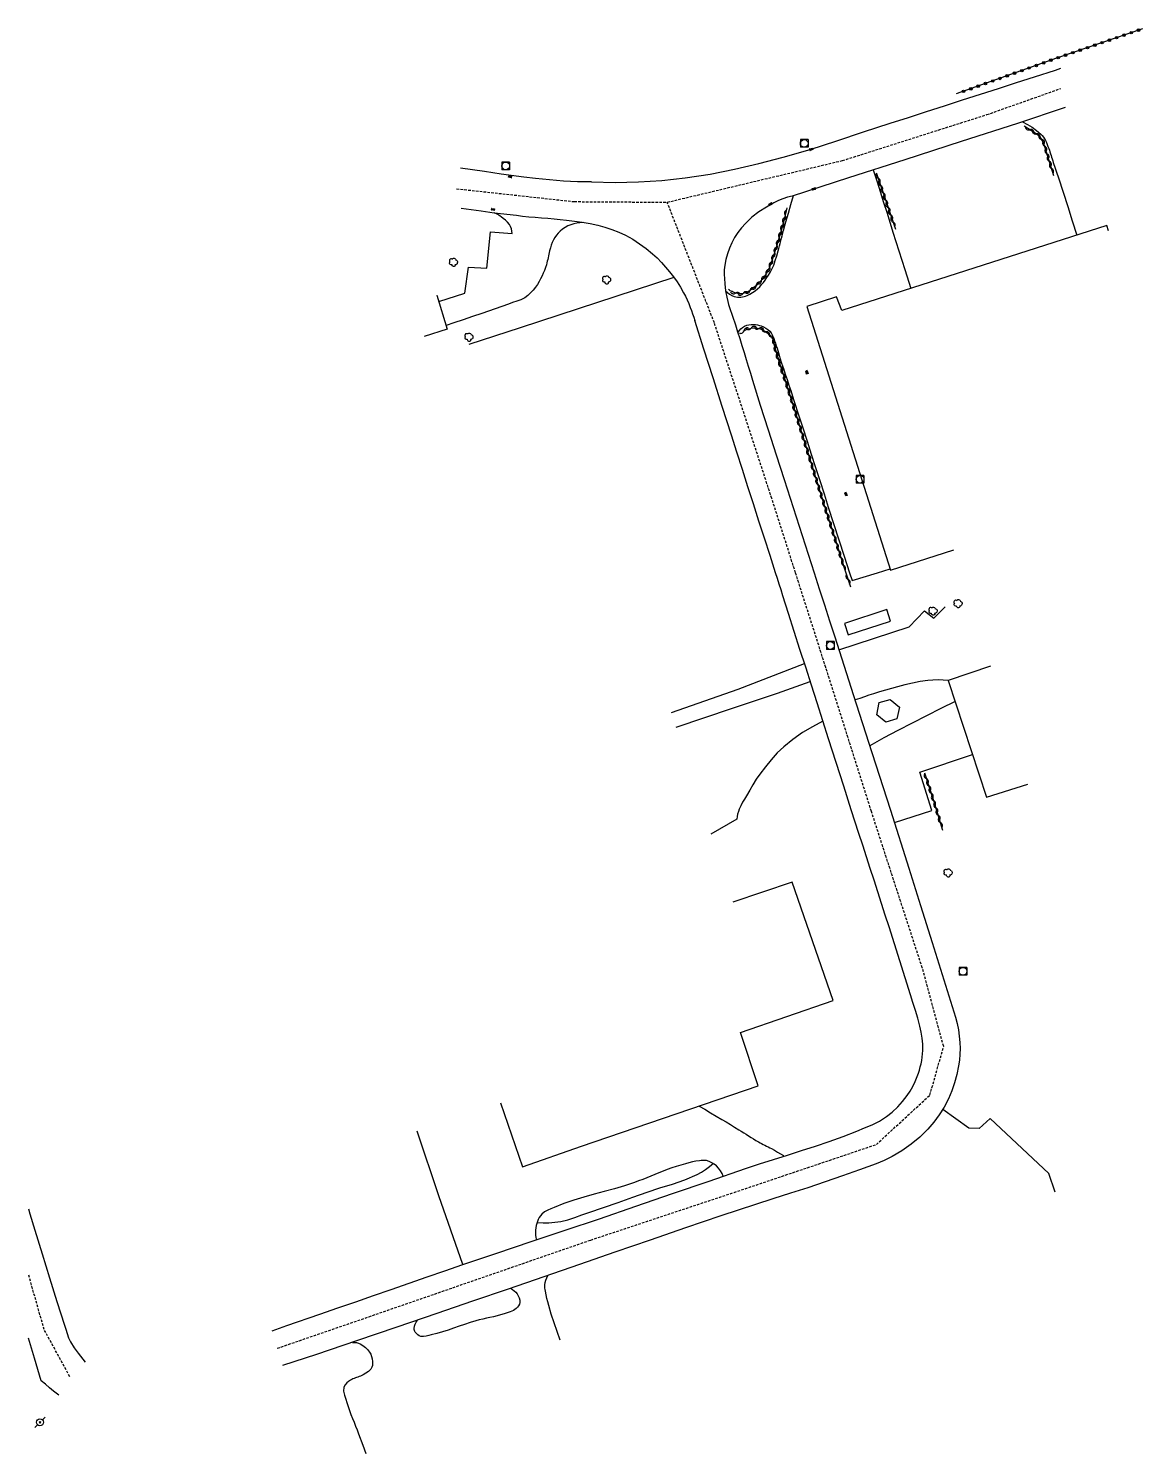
# Model space of a CAD drawing. Header units: millimetres. Extents: x 114000 to 114917, y 149000 to 149965.
# Drawn here: x 114000 to 114216.2, y 149000 to 149276.7 of the extents above; entities that cross this region are included whole.
import ezdxf

# ---------------------------------------------------------------- set-up
doc = ezdxf.new("R2010")
doc.units = ezdxf.units.MM
doc.linetypes.add('DASHED', pattern=[0.75, 0.5, -0.25])
doc.layers.get('0').update_dxf_attribs({"linetype": 'CONTINUOUS'})
for name, color, linetype in [('W0001', 6, 'DASHED'), ('W0008', 7, 'CONTINUOUS'), ('W0017', 7, 'CONTINUOUS'), ('W0101', 7, 'CONTINUOUS'), ('W0104', 1, 'CONTINUOUS'), ('W0211', 2, 'CONTINUOUS'), ('W0300', 7, 'CONTINUOUS'), ('W0310', 3, 'CONTINUOUS'), ('W0323', 7, 'CONTINUOUS'), ('W0330', 7, 'CONTINUOUS'), ('W0401', 7, 'CONTINUOUS'), ('W0420', 7, 'CONTINUOUS'), ('W0473', 7, 'CONTINUOUS'), ('W0515', 5, 'CONTINUOUS')]:
    doc.layers.add(name, color=color, linetype=linetype)

# ---------------------------------------------------------------- blocks, each defined once
blk = doc.blocks.new('T300')
for p, q in [((-0.8, 0.51), (-0.86, 0.34)), ((-0.86, 0.34), (-0.86, 0.17)), ((-0.86, 0.17), (-0.74, 0.06)), ((-0.69, 0.63), (-0.8, 0.51)), ((-0.8, -0.06), (-0.74, 0.06)), ((-0.74, 0.06), (-0.69, 0.11)), ((-0.57, 0.69), (-0.69, 0.63)), ((-0.46, 0.69), (-0.57, 0.69)), ((-0.29, 0.63), (-0.46, 0.69)), ((-0.29, 0.63), (-0.17, 0.74)), ((-0.23, 0.57), (-0.29, 0.63)), ((-0.17, 0.74), (-0.06, 0.8)), ((-0.06, 0.8), (0.06, 0.8)), ((0.06, 0.8), (0.23, 0.74)), ((0.23, 0.74), (0.34, 0.63)), ((0.34, 0.63), (0.4, 0.51)), ((0.46, 0.46), (0.34, 0.46)), ((0.4, 0.51), (0.4, 0.46)), ((0.57, 0.4), (0.46, 0.46)), ((0.57, 0.4), (0.69, 0.29)), ((0.69, 0.29), (0.74, 0.17)), ((0.74, 0.06), (0.69, -0.17)), ((0.74, 0.17), (0.74, 0.06)), ((-0.8, -0.17), (-0.8, -0.06)), ((-0.8, -0.23), (-0.8, -0.17)), ((-0.74, -0.34), (-0.8, -0.23)), ((-0.69, -0.4), (-0.74, -0.34)), ((-0.51, -0.46), (-0.69, -0.4)), ((-0.4, -0.46), (-0.51, -0.46)), ((-0.4, -0.46), (-0.34, -0.46)), ((-0.34, -0.46), (-0.34, -0.4)), ((-0.34, -0.51), (-0.34, -0.46)), ((-0.29, -0.63), (-0.34, -0.51)), ((-0.17, -0.74), (-0.29, -0.63)), ((-0.06, -0.8), (-0.17, -0.74)), ((0.06, -0.8), (-0.06, -0.8)), ((0.17, -0.74), (0.06, -0.8)), ((0.23, -0.69), (0.17, -0.74)), ((0.29, -0.46), (0.23, -0.46)), ((0.29, -0.63), (0.23, -0.69)), ((0.46, -0.4), (0.29, -0.46)), ((0.34, -0.51), (0.29, -0.63)), ((0.34, -0.51), (0.34, -0.46)), ((0.57, -0.34), (0.46, -0.4)), ((0.63, -0.29), (0.57, -0.34)), ((0.69, -0.17), (0.63, -0.29))]:
    blk.add_line(p, q)
blk = doc.blocks.new('T420')
for p, q in [((0.75, 0.75), (-0.75, 0.75)), ((-0.75, 0.75), (-0.75, -0.75)), ((0.75, 0.75), (0.75, -0.75)), ((0.75, -0.75), (-0.75, -0.75))]:
    blk.add_line(p, q)
blk.add_ellipse((0, 0), major_axis=(-0.53, 0.53), ratio=1, start_param=3.926991, end_param=10.210176)
blk = doc.blocks.new('T401')
for p, q in [((-0.3, 0.3), (0, 0.3)), ((-0.3, -0.25), (-0.3, 0.3)), ((-0.3, 0.15), (0, 0.15)), ((-0.3, 0), (0, 0)), ((0, 0.3), (0, -0.25)), ((-0.3, -0.15), (0, -0.15)), ((-0.3, -0.25), (-0.3, -0.3)), ((-0.3, -0.3), (0, -0.3)), ((0, -0.3), (0, -0.25))]:
    blk.add_line(p, q)
blk = doc.blocks.new('T473')
for p, q in [((-0.166667, 0.166667), (0.166667, -0.166667)), ((-0.166667, -0.166667), (0.166667, 0.166667)), ((0.500001, 0.500001), (1.000002, 1.000002)), ((-1.000002, -1.000002), (-0.500001, -0.500001))]:
    blk.add_line(p, q)
blk.add_ellipse((0, 0), major_axis=(0.471405, 0.471405), ratio=1, start_param=5.4977871438, end_param=11.780972451)
blk = doc.blocks.new('t310o')
at = {"color": 0, "linetype": 'Continuous'}
for centre, start, end in [((-0.5, 0.38), 216.8699, 323.1304), ((0.5, -0.37), 36.8699, 143.1303)]:
    blk.add_arc(centre, 0.625, start, end, dxfattribs=at)
blk = doc.blocks.new('t323o')
at = {"color": 0, "linetype": 'Continuous'}
for radius in [0.25, 0.15]:
    blk.add_circle((0, 0), radius, dxfattribs=at)

msp = doc.modelspace()

# ---------------------------------------------------------------- linework, layer by layer
at = {"layer": 'W0001'}
for points in [[(114123.98, 149242.93), (114158.01, 149251.03), (114186.05, 149259.94), (114200.37, 149265.01)], [(114083.11, 149245.55), (114105.96, 149243.05), (114123.98, 149242.93)], [(114148.89, 149171), (114144.28, 149185.44), (114133.14, 149219.5), (114123.98, 149242.93)], [(114048.3, 149020.43), (114048.3, 149020.43), (114066.08, 149026.55), (114109.14, 149041.45), (114136.96, 149050.69), (114164.59, 149060), (114174.97, 149069.58), (114177.65, 149079.04), (114173.5, 149094.28), (114163.61, 149124.67), (114154.76, 149152.62), (114148.89, 149171)], [(114008.02, 149014.91), (114003.04, 149024.05), (114000, 149034.78)]]:
    msp.add_lwpolyline(points, dxfattribs=at)
at = {"layer": 'W0008'}
for points in [[(114109.3, 149246.86), (114113.86, 149246.77), (114118.42, 149246.87), (114122.96, 149247.16), (114127.49, 149247.64), (114132.3, 149248.37), (114137.07, 149249.33), (114141.79, 149250.45), (114146.49, 149251.66), (114151.74, 149253.16), (114156.94, 149254.84), (114162.11, 149256.57), (114167.29, 149258.27), (114170.8, 149259.4), (114174.3, 149260.52), (114177.8, 149261.65), (114181.3, 149262.78), (114184.8, 149263.91), (114188.31, 149265.04), (114191.81, 149266.16), (114195.31, 149267.29), (114199.34, 149268.58), (114200.42, 149268.95)], [(114201.21, 149261.34), (114201.21, 149261.34), (114191.97, 149258.2), (114181.04, 149254.7), (114170.11, 149251.19), (114159.18, 149247.67), (114148.26, 149244.14)], [(114109.3, 149246.86), (114106.57, 149246.91), (114103.85, 149247.05), (114101.13, 149247.25), (114098.41, 149247.54), (114096.18, 149247.83), (114091.74, 149248.41), (114091.74, 149248.41), (114088.52, 149248.87), (114083.85, 149249.56)], [(114148.26, 149244.14), (114147.34, 149243.9), (114146.44, 149243.6), (114145.57, 149243.24), (114144.71, 149242.82), (114143.23, 149241.98), (114141.79, 149241.04), (114140.42, 149240), (114139.15, 149238.83), (114138.38, 149237.98), (114137.68, 149237.06), (114137.06, 149236.09), (114136.51, 149235.07), (114136.05, 149234.03), (114135.67, 149232.94), (114135.37, 149231.84), (114135.16, 149230.71), (114135.07, 149229.83), (114135.05, 149228.95), (114135.09, 149228.06), (114135.16, 149227.18), (114135.25, 149226.29), (114135.39, 149225.4), (114135.56, 149224.52), (114135.76, 149223.64), (114135.91, 149223.07), (114136.08, 149222.5), (114136.26, 149221.94), (114136.45, 149221.38), (114136.65, 149220.82), (114136.85, 149220.26), (114137.04, 149219.7), (114137.23, 149219.13), (114137.65, 149217.79), (114138.07, 149216.45), (114138.48, 149215.11), (114138.89, 149213.76), (114139.3, 149212.42), (114139.71, 149211.08), (114140.12, 149209.73), (114140.54, 149208.39), (114142.06, 149203.56), (114143.59, 149198.72), (114145.13, 149193.89), (114146.67, 149189.07)], [(114083.99, 149241.8), (114083.99, 149241.8), (114087.9, 149241.25), (114090.42, 149240.89), (114090.42, 149240.89), (114094.71, 149240.41), (114095.92, 149240.25), (114097.13, 149240.12), (114098.35, 149240.01), (114099.57, 149239.91), (114100.79, 149239.81), (114102.01, 149239.71), (114103.22, 149239.59), (114104.44, 149239.44), (114105.96, 149239.25), (114107.48, 149239.05), (114109, 149238.81), (114110.5, 149238.47), (114111.88, 149238.09), (114113.26, 149237.65), (114114.6, 149237.14), (114115.91, 149236.53), (114117.3, 149235.75), (114118.62, 149234.88), (114119.89, 149233.93), (114121.11, 149232.92), (114122.01, 149232.11), (114122.85, 149231.24), (114123.66, 149230.34), (114124.44, 149229.41), (114125.18, 149228.45), (114125.89, 149227.45), (114126.56, 149226.43), (114127.17, 149225.37), (114127.53, 149224.68), (114127.85, 149223.96), (114128.15, 149223.24), (114128.44, 149222.52), (114128.68, 149221.89), (114128.91, 149221.27), (114129.12, 149220.64), (114129.32, 149220)], [(114145.01, 149171), (114143.94, 149174.34), (114142.87, 149177.68), (114141.8, 149181.02), (114140.73, 149184.36), (114139.65, 149187.7), (114138.58, 149191.04), (114137.51, 149194.39), (114136.44, 149197.73), (114134.66, 149203.3), (114132.88, 149208.86), (114131.1, 149214.43), (114129.32, 149220)], [(114146.67, 149189.07), (114152.49, 149171)], [(114110.83, 149045.53), (114117.91, 149048), (114125, 149050.45), (114132.1, 149052.9), (114139.2, 149055.33), (114141.9, 149056.23), (114144.61, 149057.09), (114147.32, 149057.95), (114150.04, 149058.8), (114152.75, 149059.68), (114155.45, 149060.59), (114158.13, 149061.56), (114160.78, 149062.6), (114162.26, 149063.2), (114163.74, 149063.83), (114165.18, 149064.54), (114166.55, 149065.4), (114167.68, 149066.3), (114168.72, 149067.29), (114169.68, 149068.36), (114170.57, 149069.49), (114171.16, 149070.37), (114171.68, 149071.28), (114172.13, 149072.23), (114172.53, 149073.2), (114172.74, 149073.81), (114172.93, 149074.43), (114173.11, 149075.05), (114173.26, 149075.68), (114173.39, 149076.31), (114173.5, 149076.95), (114173.57, 149077.59), (114173.62, 149078.24), (114173.6, 149079.44), (114173.46, 149080.63), (114173.25, 149081.8), (114173.02, 149082.96), (114172.64, 149084.51), (114172.18, 149086.02), (114171.69, 149087.53), (114171.21, 149089.04), (114170.18, 149092.34), (114169.14, 149095.64), (114168.09, 149098.93), (114167.04, 149102.23), (114166.32, 149104.5), (114165.59, 149106.76), (114164.86, 149109.03), (114164.13, 149111.3), (114163.4, 149113.56), (114162.67, 149115.83), (114161.93, 149118.09), (114161.2, 149120.36), (114159.72, 149124.96), (114158.24, 149129.56), (114156.77, 149134.17), (114155.29, 149138.77), (114154.18, 149142.24), (114153.08, 149145.71), (114151.97, 149149.18), (114150.87, 149152.65), (114149.76, 149156.12), (114148.66, 149159.59), (114147.55, 149163.06), (114146.44, 149166.53), (114146.08, 149167.65), (114145.73, 149168.76), (114145.37, 149169.88), (114145.01, 149171)], [(114152.49, 149171), (114153.49, 149167.89), (114154.49, 149164.79), (114155.49, 149161.68), (114156.49, 149158.57), (114160.1, 149147.35), (114163.71, 149136.12), (114167.31, 149124.88), (114170.88, 149113.64), (114173.17, 149106.41), (114175.44, 149099.18), (114177.7, 149091.94), (114179.94, 149084.7)], [(114179.94, 149084.7), (114180.25, 149083.49), (114180.5, 149082.27), (114180.67, 149081.04), (114180.78, 149079.79), (114180.82, 149078.66), (114180.8, 149077.52), (114180.71, 149076.38), (114180.54, 149075.26), (114180.21, 149073.61), (114179.77, 149071.98), (114179.22, 149070.39), (114178.56, 149068.84), (114177.74, 149067.26), (114176.8, 149065.75), (114175.76, 149064.31), (114174.59, 149062.96), (114173.01, 149061.43), (114171.31, 149060.04), (114169.51, 149058.79), (114167.64, 149057.65), (114166.11, 149056.88), (114164.52, 149056.23), (114162.91, 149055.66), (114161.31, 149055.09), (114157.98, 149053.89), (114154.62, 149052.73), (114151.26, 149051.61), (114147.89, 149050.52), (114144.51, 149049.44), (114141.14, 149048.35), (114137.77, 149047.25), (114134.4, 149046.13), (114127.53, 149043.79), (114120.66, 149041.43), (114113.8, 149039.06), (114106.94, 149036.67)], [(114000, 149047.49), (114000.28, 149046.55), (114001.26, 149043.35), (114002.68, 149038.74), (114004.08, 149034.13), (114005.52, 149029.53), (114007, 149024.94), (114007.25, 149024.12), (114007.5, 149023.28), (114007.78, 149022.45), (114008.15, 149021.65), (114008.84, 149020.54), (114009.63, 149019.5), (114010.98, 149017.75), (114010.98, 149017.75)], [(114047.29, 149023.79), (114050.16, 149024.85), (114056.57, 149027.06), (114060.04, 149028.25), (114063.51, 149029.46), (114066.97, 149030.66), (114070.43, 149031.87), (114073.9, 149033.08), (114077.36, 149034.28), (114080.83, 149035.48), (114084.3, 149036.67), (114090.92, 149038.91), (114097.55, 149041.14), (114104.19, 149043.34), (114110.83, 149045.53)], [(114106.94, 149036.67), (114100.02, 149034.29), (114093.1, 149031.92), (114086.18, 149029.55), (114079.26, 149027.18), (114071.48, 149024.52), (114063.7, 149021.85), (114055.92, 149019.2), (114049.31, 149017.08)], [(114002.49, 149014.14), (114001.17, 149018.5), (114000, 149022.38)], [(114005.87, 149011.3), (114004.88, 149012.07), (114004.08, 149012.76), (114003.29, 149013.45), (114002.49, 149014.14)]]:
    msp.add_lwpolyline(points, dxfattribs=at)
at = {"layer": 'W0017'}
for points in [[(114192.96, 149258.52), (114193.92, 149258.05), (114194.84, 149257.49), (114195.7, 149256.86), (114196.51, 149256.15), (114196.77, 149255.86), (114197, 149255.55), (114197.21, 149255.22), (114197.4, 149254.89), (114197.59, 149254.52), (114197.75, 149254.15), (114197.9, 149253.76), (114198.04, 149253.38), (114198.16, 149253.04), (114198.28, 149252.7), (114198.39, 149252.36), (114198.49, 149252.02), (114198.6, 149251.68), (114198.7, 149251.34), (114198.81, 149251), (114198.92, 149250.66), (114199.05, 149250.28), (114199.18, 149249.91), (114199.31, 149249.53), (114199.44, 149249.16), (114199.57, 149248.79), (114199.7, 149248.41), (114199.83, 149248.04), (114199.95, 149247.67), (114200.86, 149244.89), (114201.75, 149242.11), (114202.62, 149239.32), (114203.47, 149236.52)], [(114163.99, 149249.2), (114164.66, 149247.09), (114165.32, 149244.99), (114165.99, 149242.89), (114166.66, 149240.78), (114167.81, 149237.14), (114168.96, 149233.49), (114170.11, 149229.84), (114171.26, 149226.19)], [(114135.32, 149225.76), (114135.69, 149225.4), (114136.1, 149225.09), (114136.54, 149224.84), (114137.01, 149224.64), (114137.32, 149224.55), (114137.63, 149224.51), (114137.95, 149224.5), (114138.27, 149224.51), (114138.58, 149224.54), (114138.89, 149224.6), (114139.2, 149224.69), (114139.49, 149224.8), (114140.04, 149225.07), (114140.57, 149225.39), (114141.06, 149225.74), (114141.54, 149226.13), (114141.94, 149226.52), (114142.31, 149226.93), (114142.65, 149227.37), (114142.99, 149227.81), (114143.34, 149228.29), (114143.67, 149228.78), (114143.98, 149229.28), (114144.26, 149229.8), (114144.65, 149230.7), (114144.97, 149231.61), (114145.25, 149232.54), (114145.53, 149233.47), (114145.67, 149233.96), (114145.8, 149234.45), (114145.93, 149234.95), (114146.05, 149235.45), (114146.17, 149235.94), (114146.3, 149236.44), (114146.42, 149236.94), (114146.55, 149237.43), (114147.02, 149239.13), (114147.5, 149240.83), (114147.99, 149242.52), (114148.5, 149244.21)], [(114093.88, 149236.86), (114093.84, 149237.33), (114093.73, 149237.78), (114093.57, 149238.23), (114093.34, 149238.64), (114093, 149239.07), (114092.6, 149239.44), (114092.17, 149239.77), (114091.74, 149240.09), (114091.54, 149240.25), (114091.32, 149240.4), (114091.1, 149240.54), (114090.87, 149240.67), (114090.42, 149240.89), (114090.42, 149240.89), (114090.42, 149240.89), (114090.42, 149240.89)], [(114079.65, 149223.63), (114084.71, 149225.25), (114085.42, 149230.3), (114088.94, 149230.15), (114089.67, 149237.2), (114093.88, 149236.86)], [(114107.64, 149238.99), (114107.04, 149238.96), (114106.43, 149238.88), (114105.84, 149238.75), (114105.27, 149238.56), (114104.71, 149238.32), (114104.19, 149238.03), (114103.68, 149237.7), (114103.22, 149237.32), (114102.84, 149236.95), (114102.49, 149236.54), (114102.19, 149236.11), (114101.91, 149235.65), (114101.67, 149235.14), (114101.47, 149234.61), (114101.31, 149234.06), (114101.15, 149233.52), (114101.06, 149233.18), (114100.99, 149232.84), (114100.91, 149232.5), (114100.85, 149232.16), (114100.78, 149231.82), (114100.71, 149231.48), (114100.63, 149231.14), (114100.53, 149230.8), (114100.35, 149230.24), (114100.15, 149229.69), (114099.92, 149229.15), (114099.68, 149228.62), (114099.4, 149228.06), (114099.1, 149227.51), (114098.78, 149226.97), (114098.41, 149226.46), (114097.95, 149225.89), (114097.45, 149225.35), (114096.91, 149224.84), (114096.32, 149224.4), (114095.57, 149224), (114094.78, 149223.7), (114093.97, 149223.44), (114093.18, 149223.17), (114091.9, 149222.7), (114090.61, 149222.24), (114089.32, 149221.79), (114088.03, 149221.34), (114086.21, 149220.72), (114084.38, 149220.1), (114082.55, 149219.5), (114081.05, 149219.01)], [(114137.7, 149217.6), (114137.95, 149217.98), (114138.25, 149218.33), (114138.6, 149218.62), (114138.99, 149218.86), (114139.41, 149219.04), (114139.86, 149219.15), (114140.31, 149219.21), (114140.77, 149219.22), (114141.15, 149219.2), (114141.53, 149219.13), (114141.9, 149219.03), (114142.25, 149218.91), (114142.7, 149218.71), (114143.13, 149218.48), (114143.54, 149218.21), (114143.91, 149217.88), (114144.15, 149217.55), (114144.35, 149217.19), (114144.51, 149216.82), (114144.66, 149216.45), (114144.84, 149216), (114145, 149215.54), (114145.15, 149215.08), (114145.3, 149214.61), (114145.43, 149214.15), (114145.57, 149213.68), (114145.71, 149213.22), (114145.86, 149212.75), (114146.2, 149211.69), (114146.55, 149210.62), (114146.9, 149209.56), (114147.25, 149208.49), (114147.6, 149207.42), (114147.95, 149206.36), (114148.3, 149205.29), (114148.65, 149204.23), (114149.48, 149201.67), (114150.3, 149199.11), (114151.13, 149196.55), (114151.95, 149193.99), (114152.77, 149191.43), (114153.6, 149188.88), (114154.42, 149186.32), (114155.24, 149183.76), (114156.28, 149180.57), (114157.31, 149177.38), (114158.34, 149174.19), (114159.37, 149171)], [(114159.37, 149171), (114159.87, 149169.47)], [(114159.87, 149169.47), (114164.82, 149171)], [(114164.82, 149171), (114167.26, 149171.76)], [(114157.31, 149156.02), (114170.97, 149160.47), (114173.9, 149163.62), (114175.71, 149162.17), (114177.92, 149164.41)], [(114136.63, 149144.7), (114145.38, 149147.63), (114151.74, 149149.91)], [(114178.51, 149150.09), (114177.53, 149150.17), (114176.55, 149150.19), (114175.56, 149150.17), (114174.58, 149150.09), (114173.08, 149149.88), (114171.59, 149149.57), (114170.12, 149149.22), (114168.66, 149148.85), (114167.5, 149148.54), (114166.35, 149148.21), (114165.2, 149147.86), (114164.06, 149147.51), (114163.15, 149147.22), (114162.25, 149146.92), (114161.35, 149146.61), (114160.45, 149146.3)], [(114179.86, 149145.98), (114177.07, 149144.62), (114174.29, 149143.23), (114171.53, 149141.82), (114168.77, 149140.39), (114167.4, 149139.67), (114166.03, 149138.93), (114164.67, 149138.18), (114163.31, 149137.42)], [(114125.73, 149141.03), (114136.63, 149144.7)], [(114154.21, 149142.15), (114152.19, 149141.11), (114150.25, 149139.95), (114148.39, 149138.65), (114146.63, 149137.23), (114145.34, 149136.01), (114144.15, 149134.7), (114143.04, 149133.33), (114141.97, 149131.92), (114141.27, 149130.9), (114140.61, 149129.85), (114139.99, 149128.77), (114139.37, 149127.7), (114139, 149127.06), (114138.62, 149126.43), (114138.27, 149125.77), (114137.97, 149125.1), (114137.8, 149124.62), (114137.66, 149124.14), (114137.55, 149123.65), (114137.47, 149123.15)], [(114168.1, 149122.48), (114175.33, 149124.86), (114173.04, 149132.31), (114183.22, 149135.71)], [(114137.47, 149123.15), (114132.47, 149120.24)], [(114130.19, 149067.45), (114131.3, 149066.82), (114132.4, 149066.17), (114133.51, 149065.52), (114134.6, 149064.87), (114135.43, 149064.37), (114136.25, 149063.87), (114137.06, 149063.37), (114137.88, 149062.87), (114138.36, 149062.57), (114138.83, 149062.28), (114139.3, 149061.97), (114139.77, 149061.67), (114140.25, 149061.38), (114140.73, 149061.08), (114141.21, 149060.79), (114141.69, 149060.51), (114142, 149060.34), (114142.31, 149060.17), (114142.62, 149060.01), (114142.94, 149059.84), (114143.26, 149059.68), (114143.57, 149059.52), (114143.88, 149059.36), (114144.2, 149059.19), (114144.79, 149058.86), (114145.38, 149058.52), (114145.97, 149058.18), (114146.55, 149057.83)], [(114199.26, 149050.72), (114198.04, 149054.35), (114186.69, 149065.01), (114184.55, 149063.09), (114182.51, 149063.15), (114177.49, 149066.79)], [(114084.31, 149036.67), (114079.66, 149050.02), (114075.44, 149062.6)], [(114134.86, 149053.83), (114134.62, 149054.38), (114134.32, 149054.9), (114133.96, 149055.38), (114133.54, 149055.82), (114133.1, 149056.16), (114132.63, 149056.46), (114132.12, 149056.69), (114131.59, 149056.86), (114131.25, 149056.91), (114130.91, 149056.91), (114130.57, 149056.88), (114130.24, 149056.85), (114129.55, 149056.74), (114128.87, 149056.6), (114128.2, 149056.43), (114127.53, 149056.25), (114126.63, 149056), (114125.74, 149055.72), (114124.85, 149055.43), (114123.97, 149055.12), (114123.17, 149054.83), (114122.38, 149054.52), (114121.59, 149054.19), (114120.8, 149053.87), (114120.01, 149053.54), (114119.22, 149053.22), (114118.43, 149052.91), (114117.62, 149052.61), (114115.68, 149051.97), (114113.73, 149051.39), (114111.76, 149050.85), (114109.79, 149050.32), (114107.82, 149049.77), (114105.86, 149049.18), (114103.92, 149048.52), (114102.01, 149047.77), (114101.39, 149047.51), (114100.78, 149047.24), (114100.18, 149046.91), (114099.64, 149046.48), (114099.37, 149046.16), (114099.15, 149045.81), (114098.96, 149045.44), (114098.8, 149045.06), (114098.66, 149044.65), (114098.54, 149044.24), (114098.46, 149043.81), (114098.41, 149043.38), (114098.41, 149042.89), (114098.44, 149042.41), (114098.51, 149041.93), (114098.63, 149041.45)], [(114093.55, 149032.08), (114093.93, 149031.87), (114094.27, 149031.61), (114094.58, 149031.31), (114094.84, 149030.97), (114095.06, 149030.6), (114095.25, 149030.2), (114095.36, 149029.77), (114095.36, 149029.32), (114095.28, 149028.98), (114095.11, 149028.67), (114094.9, 149028.4), (114094.66, 149028.17), (114094.12, 149027.79), (114093.53, 149027.52), (114092.92, 149027.32), (114092.32, 149027.12), (114091.65, 149026.9), (114090.96, 149026.71), (114090.27, 149026.55), (114089.58, 149026.39), (114088.88, 149026.25), (114088.19, 149026.09), (114087.5, 149025.93), (114086.81, 149025.75), (114085.73, 149025.42), (114084.65, 149025.07), (114083.59, 149024.7), (114082.52, 149024.32), (114081.45, 149023.95), (114080.37, 149023.6), (114079.28, 149023.28), (114078.18, 149023.01), (114077.7, 149022.89), (114077.21, 149022.76), (114076.69, 149022.69), (114076.17, 149022.74), (114075.84, 149022.86), (114075.55, 149023.04), (114075.29, 149023.27), (114075.08, 149023.53), (114074.98, 149023.7), (114074.92, 149023.87), (114074.89, 149024.06), (114074.88, 149024.25), (114074.93, 149024.69), (114075.06, 149025.12), (114075.24, 149025.52), (114075.49, 149025.89)], [(114103.2, 149022.03), (114102.59, 149023.69), (114102.02, 149025.36), (114101.48, 149027.05), (114100.98, 149028.75), (114100.8, 149029.43), (114100.62, 149030.12), (114100.46, 149030.81), (114100.34, 149031.51), (114100.29, 149031.81), (114100.25, 149032.12), (114100.23, 149032.42), (114100.24, 149032.73), (114100.32, 149033.21), (114100.44, 149033.68), (114100.6, 149034.13), (114100.81, 149034.57)], [(114062.87, 149021.58), (114063.26, 149021.58), (114063.65, 149021.52), (114064.03, 149021.42), (114064.39, 149021.27), (114064.91, 149020.96), (114065.39, 149020.6), (114065.82, 149020.17), (114066.19, 149019.69), (114066.43, 149019.27), (114066.61, 149018.83), (114066.73, 149018.37), (114066.79, 149017.89), (114066.79, 149017.5), (114066.75, 149017.11), (114066.64, 149016.73), (114066.46, 149016.38), (114066.03, 149015.91), (114065.5, 149015.57), (114064.95, 149015.3), (114064.42, 149015.04), (114064.19, 149014.92), (114063.95, 149014.83), (114063.7, 149014.75), (114063.46, 149014.67), (114063.22, 149014.59), (114062.97, 149014.5), (114062.74, 149014.39), (114062.52, 149014.25), (114062.14, 149014), (114061.77, 149013.71), (114061.44, 149013.35), (114061.23, 149012.91), (114061.15, 149012.1), (114061.31, 149011.31), (114061.57, 149010.57), (114061.81, 149009.87), (114062.05, 149009.1), (114062.31, 149008.33), (114062.59, 149007.57), (114062.89, 149006.82), (114063.2, 149006.08), (114063.5, 149005.33), (114063.8, 149004.58), (114064.08, 149003.82), (114064.87, 149001.63), (114065.46, 149000)]]:
    msp.add_lwpolyline(points, dxfattribs=at)
at = {"layer": 'W0101'}
for points in [[(114209.64, 149237.38), (114209.3, 149238.39), (114157.86, 149221.89), (114156.86, 149224.59), (114151.07, 149222.69), (114167.35, 149171.47)], [(114079.26, 149224.92), (114079.26, 149224.92), (114081.27, 149218.29), (114076.81, 149216.89)], [(114167.35, 149171.47), (114179.63, 149175.43)], [(114186.75, 149152.87), (114178.51, 149150.09), (114185.94, 149127.4)], [(114185.94, 149127.4), (114193.97, 149129.98)], [(114095.88, 149055.66), (114107.35, 149059.67), (114107.36, 149059.67), (114141.66, 149071.36), (114138.21, 149081.71), (114156.22, 149087.92), (114148.27, 149110.93), (114136.75, 149107.02)], [(114091.65, 149068.08), (114095.88, 149055.66)]]:
    msp.add_lwpolyline(points, dxfattribs=at)
at = {"layer": 'W0104'}
msp.add_lwpolyline([(114159.12, 149158.93), (114167.35, 149161.59), (114166.62, 149163.83), (114158.39, 149161.17)], close=True, dxfattribs=at)
at = {"layer": 'W0211'}
msp.add_lwpolyline([(114098.73, 149044.87), (114099.88, 149044.8), (114101.03, 149044.8), (114102.18, 149044.89), (114103.32, 149045.05), (114104.72, 149045.38), (114106.08, 149045.82), (114107.43, 149046.32), (114108.77, 149046.8), (114111.61, 149047.76), (114114.45, 149048.75), (114117.28, 149049.75), (114120.12, 149050.75), (114122.54, 149051.55), (114124.99, 149052.31), (114127.42, 149053.15), (114129.77, 149054.19), (114130.62, 149054.65), (114131.44, 149055.17), (114132.22, 149055.74), (114132.97, 149056.36)], dxfattribs=at)
at = {"layer": 'W0310'}
for points in [[(114199.03, 149248.05), (114197.04, 149254.53), (114196.37, 149255.61), (114195.41, 149256.37), (114193.26, 149257.7)], [(114164.6, 149248.49), (114166.72, 149242.27), (114168.28, 149237.67)], [(114147.21, 149241.85), (114146.74, 149239.86), (114146.22, 149237.88), (114145.65, 149235.92), (114145.04, 149233.96), (114144.66, 149232.75), (114144.27, 149231.53), (114143.82, 149230.32), (114143.25, 149229.17), (114142.85, 149228.54), (114142.4, 149227.95), (114141.9, 149227.39), (114141.38, 149226.86), (114141, 149226.51), (114140.6, 149226.19), (114140.17, 149225.89), (114139.72, 149225.62), (114139.4, 149225.47), (114139.06, 149225.33), (114138.72, 149225.23), (114138.36, 149225.16), (114138.12, 149225.15), (114137.87, 149225.16), (114137.63, 149225.2), (114137.39, 149225.25), (114137.18, 149225.31), (114136.97, 149225.38), (114136.77, 149225.47), (114136.57, 149225.57), (114136.4, 149225.66), (114136.22, 149225.76), (114136.06, 149225.87), (114135.89, 149225.99)], [(114138.76, 149217.93), (114139.23, 149218.19), (114139.73, 149218.38), (114140.25, 149218.51), (114140.79, 149218.57), (114141.15, 149218.56), (114141.51, 149218.5), (114141.86, 149218.4), (114142.2, 149218.28), (114142.52, 149218.14), (114142.82, 149217.97), (114143.11, 149217.78), (114143.38, 149217.56), (114143.67, 149217.32), (114143.96, 149217.05), (114144.21, 149216.75), (114144.42, 149216.42), (114144.52, 149216.22), (114144.59, 149216.01), (114144.65, 149215.79), (114144.69, 149215.57), (114144.72, 149215.35), (114144.76, 149215.13), (114144.8, 149214.91), (114144.85, 149214.7), (114145.17, 149213.63), (114145.49, 149212.56), (114145.83, 149211.5), (114146.18, 149210.45), (114146.53, 149209.39), (114146.88, 149208.33), (114147.22, 149207.28), (114147.56, 149206.22), (114148.48, 149203.3), (114149.39, 149200.38), (114150.3, 149197.46), (114151.21, 149194.54), (114152.12, 149191.62), (114153.03, 149188.69), (114153.95, 149185.77), (114154.87, 149182.86), (114155.81, 149179.89), (114156.75, 149176.93), (114157.71, 149173.96), (114158.66, 149171)], [(114158.66, 149171), (114159.54, 149168.28)], [(114173.91, 149132.17), (114175.65, 149126.81), (114177.45, 149121.04)]]:
    msp.add_lwpolyline(points, dxfattribs=at)
at = {"layer": 'W0323'}
msp.add_lwpolyline([(114216.24, 149276.6), (114199.54, 149270.88), (114180.1, 149263.96)], dxfattribs=at)
at = {"layer": 'W0330'}
for points in [[(114125.3, 149228.3), (114095.44, 149218.55), (114085.49, 149215.34)], [(114124.82, 149143.85), (114137.74, 149148.38), (114150.64, 149153.35)]]:
    msp.add_lwpolyline(points, dxfattribs=at)
at = {"layer": 'W0515'}
msp.add_lwpolyline([(114164.65, 149143.42), (114165.14, 149145.79), (114167.28, 149146.39), (114169.07, 149144.89), (114168.55, 149142.65), (114166.43, 149141.97)], close=True, dxfattribs=at)

# ---------------------------------------------------------------- block references
at = {"layer": 'W0300'}
for p in [(114082.55, 149231.24), (114112.26, 149227.85), (114085.54, 149216.72), (114180.49, 149164.98), (114175.62, 149163.54), (114178.57, 149112.72)]:
    msp.add_blockref('T300', p, dxfattribs=at)
at = {"layer": 'W0310'}
for p, rotation in [((114194.36, 149257.02), 148.3228939828624), ((114195.62, 149256.2), 141.567962944208), ((114196.66, 149255.15), 121.8814594126319), ((114197.27, 149253.79), 107.1058374640616), ((114197.71, 149252.35), 107.1058374640616), ((114198.15, 149250.92), 107.1058374640616), ((114198.59, 149249.49), 107.1058374640616), ((114164.9, 149247.61), 288.8372692501507), ((114165.38, 149246.19), 288.8372692501507), ((114165.87, 149244.77), 288.8372692501507), ((114166.35, 149243.35), 288.8372692501507), ((114166.83, 149241.93), 288.7860855975344), ((114146.5, 149238.97), 255.2854681570195), ((114146.87, 149240.42), 256.573107252561), ((114167.32, 149240.51), 288.7860855975344), ((114167.8, 149239.09), 288.7860855975344), ((114145.7, 149236.08), 253.9978306496745), ((114146.11, 149237.52), 253.9978306496745), ((114144.81, 149233.21), 252.5659032838182), ((114145.26, 149234.64), 252.7101947295986), ((114143.84, 149230.37), 249.3977608038614), ((114144.36, 149231.78), 252.3809108549629), ((114142.29, 149227.82), 228.4298754088688), ((114143.17, 149229.03), 237.5276686638253), ((114137.22, 149225.29), 164.2323139176243), ((114138.7, 149225.22), 190.3665089400979), ((114140.06, 149225.82), 210.3095058847498), ((114141.25, 149226.74), 222.3917107142984), ((114138.9, 149218), 28.21403076561281), ((114140.3, 149218.51), 6.587527666187785), ((114141.78, 149218.42), 344.537612932349), ((114143.12, 149217.77), 322.344162108924), ((114144.22, 149216.75), 302.8518608161658), ((114144.72, 149215.36), 279.1360171306), ((114145.09, 149213.9), 286.2813605406387), ((114145.52, 149212.47), 287.6832853889516), ((114145.98, 149211.04), 288.1180639194006), ((114146.45, 149209.62), 288.3289976481472), ((114146.92, 149208.19), 288.125382792152), ((114147.39, 149206.76), 287.7571068130916), ((114147.84, 149205.33), 287.4761945152562), ((114148.29, 149203.9), 287.4761945152562), ((114148.74, 149202.47), 287.3705466582424), ((114149.19, 149201.04), 287.3705466582424), ((114149.63, 149199.61), 287.2994674516262), ((114150.08, 149198.18), 287.2994674516262), ((114150.53, 149196.74), 287.2629570457482), ((114150.97, 149195.31), 287.2629570457482), ((114151.42, 149193.88), 287.2679431981739), ((114151.86, 149192.45), 287.2679431981739), ((114152.31, 149191.02), 287.3144258489821), ((114152.75, 149189.58), 287.3144258489821), ((114153.2, 149188.15), 287.3954771429799), ((114153.65, 149186.72), 287.3954771429799), ((114154.1, 149185.29), 287.5110969069766), ((114154.55, 149183.86), 287.5110969069766), ((114155, 149182.43), 287.6196172648072), ((114155.46, 149181), 287.6196172648072), ((114155.91, 149179.57), 287.706648418252), ((114156.37, 149178.14), 287.706648418252), ((114156.82, 149176.71), 287.7935079338491), ((114157.28, 149175.28), 287.7935079338491), ((114157.74, 149173.86), 287.8801958118906), ((114158.2, 149172.43), 287.8801958118906), ((114159.08, 149169.71), 287.96357744368), ((114174.27, 149131.05), 288.0239572295577), ((114174.74, 149129.63), 288.0239572295577), ((114175.2, 149128.2), 288.0239572295577), ((114175.66, 149126.77), 287.2974077123117), ((114176.11, 149125.34), 287.2974077123117), ((114176.56, 149123.91), 287.2974077123117), ((114177, 149122.48), 287.2974077123117)]:
    msp.add_blockref('t310o', p, dxfattribs=dict(at, rotation=rotation))
at = {"layer": 'W0323'}
for p, rotation in [((114212.65, 149275.37), 198.9185875242099), ((114214.07, 149275.86), 198.9185875242099), ((114215.49, 149276.34), 198.9185875242099), ((114204.14, 149272.45), 198.9185875242099), ((114205.56, 149272.94), 198.9185875242099), ((114206.98, 149273.43), 198.9185875242099), ((114208.4, 149273.91), 198.9185875242099), ((114209.82, 149274.4), 198.9185875242099), ((114211.23, 149274.88), 198.9185875242099), ((114197.06, 149269.99), 199.5933740101528), ((114198.47, 149270.5), 199.5933740101528), ((114199.88, 149270.99), 198.9185875242099), ((114201.3, 149271.48), 198.9185875242099), ((114202.72, 149271.97), 198.9185875242099), ((114188.58, 149266.97), 199.5933740101528), ((114189.99, 149267.48), 199.5933740101528), ((114191.4, 149267.98), 199.5933740101528), ((114192.82, 149268.48), 199.5933740101528), ((114194.23, 149268.99), 199.5933740101528), ((114195.64, 149269.49), 199.5933740101528), ((114181.51, 149264.46), 199.5933740101528), ((114182.92, 149264.96), 199.5933740101528), ((114184.34, 149265.46), 199.5933740101528), ((114185.75, 149265.97), 199.5933740101528), ((114187.16, 149266.47), 199.5933740101528)]:
    msp.add_blockref('t323o', p, dxfattribs=dict(at, rotation=rotation))
at = {"layer": 'W0401'}
for p, rotation in [((114151.98, 149253.07), 287.0951345351742), ((114093.51, 149248.03), 79.8346287750247), ((114152.41, 149245.67), 107.9059686033467), ((114152.4, 149245.64), 107.9059686033467), ((114143.97, 149242.68), 119.2996803654118), ((114090.12, 149241.38), 259.3210581999094), ((114150.96, 149209.86), 197.4178379784116), ((114158.54, 149186.2), 197.8645186897521)]:
    msp.add_blockref('T401', p, dxfattribs=dict(at, rotation=rotation))
at = {"layer": 'W0420'}
for p in [(114150.58, 149254.35), (114092.65, 149249.99), (114161.43, 149189.15), (114155.67, 149156.87), (114181.41, 149093.62)]:
    msp.add_blockref('T420', p, dxfattribs=at)
at = {"layer": 'W0473'}
msp.add_blockref('T473', (114002.22, 149006.06), dxfattribs=at)

doc.saveas('drawing.dxf')
